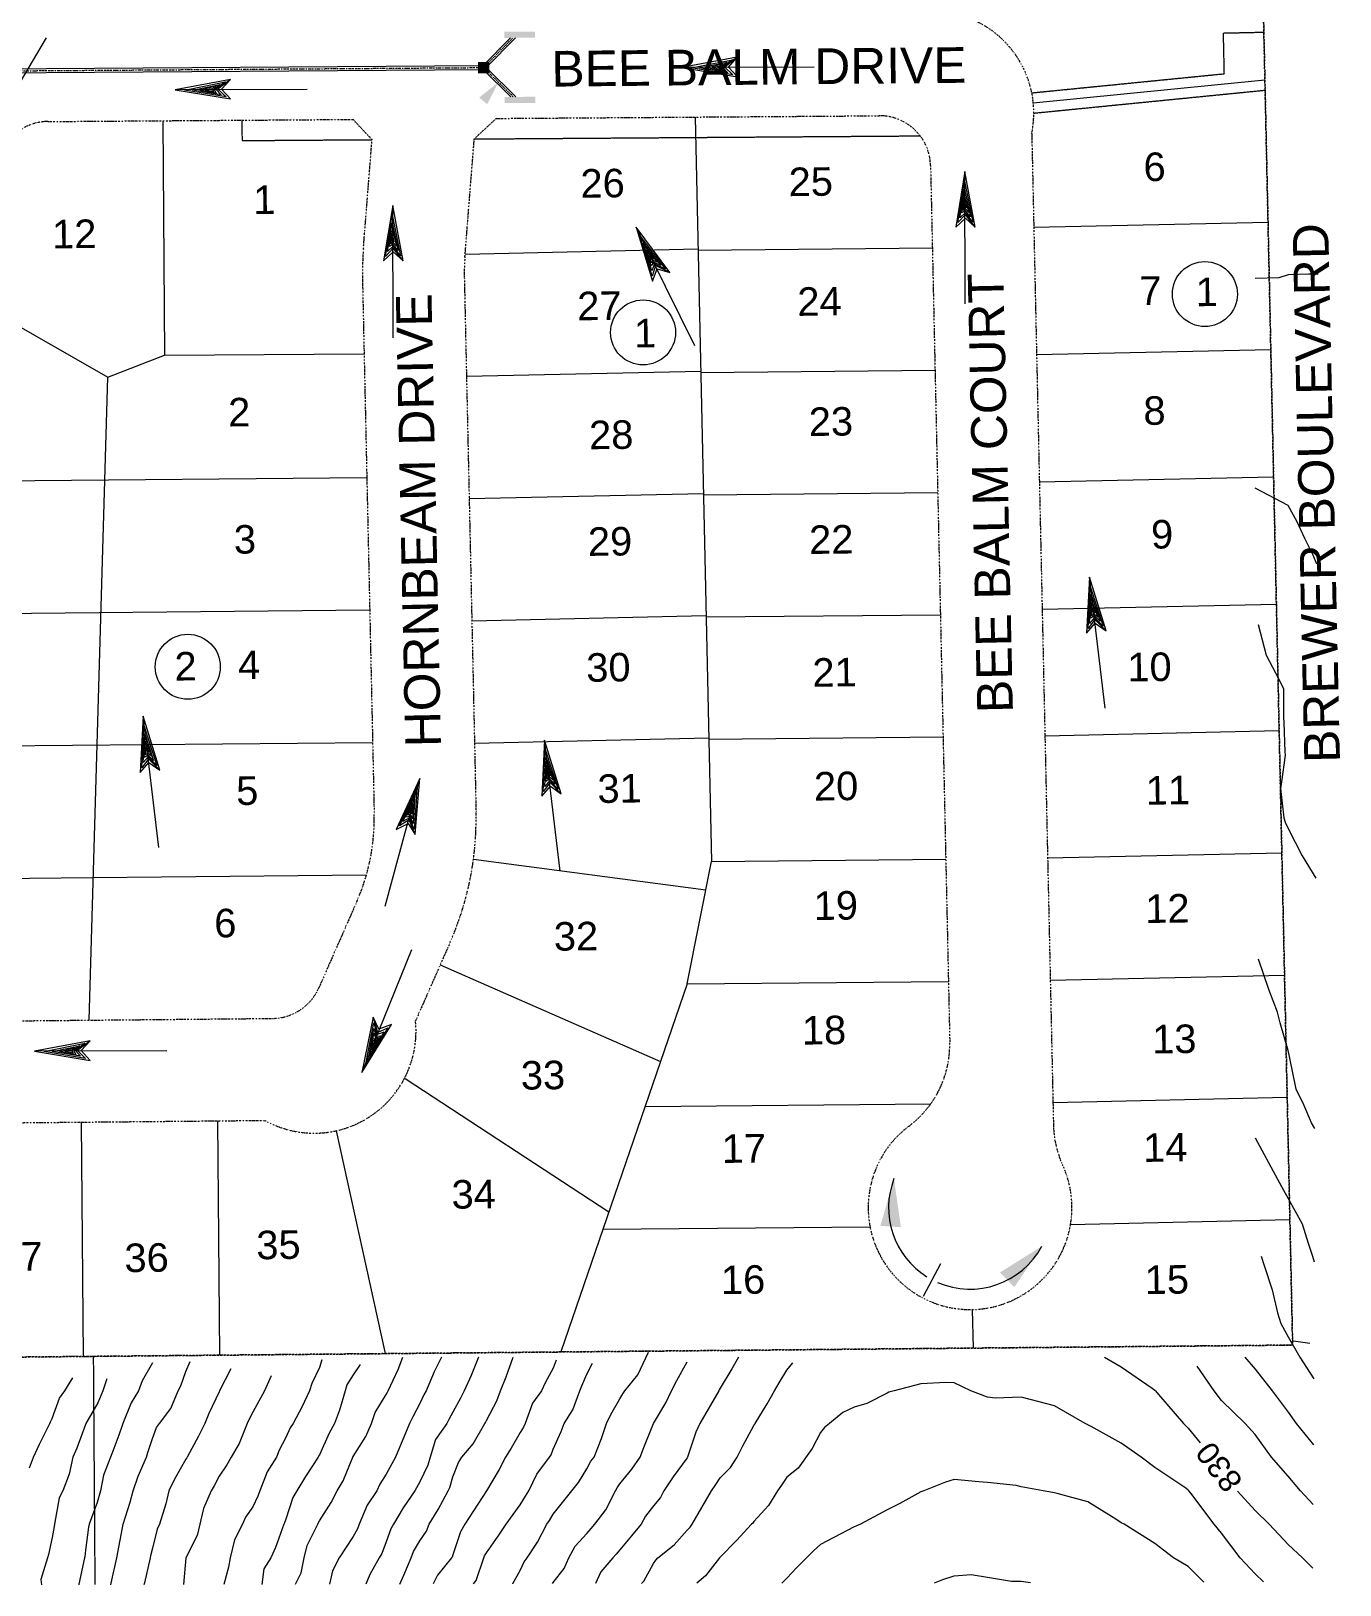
# Model space of a CAD drawing. Extents: x 2300382 to 2302077, y 6907618 to 6908927.
# Drawn here: x 2301434 to 2302077, y 6907634 to 6908396 of the extents above; entities that cross this region are included whole.
import ezdxf
from ezdxf.enums import TextEntityAlignment as Align

# ---------------------------------------------------------------- set-up
doc = ezdxf.new("R2010")
doc.units = 0
doc.header["$MEASUREMENT"] = 0
for name, pattern in [('DASHDOT', [1, 0.5, -0.25, 0, -0.25]), ('DIVIDE', [1.25, 0.5, -0.25, 0, -0.25, 0, -0.25]), ('HIDDEN', [0.375, 0.25, -0.125])]:
    doc.linetypes.add(name, pattern=pattern)
for name, color, linetype, lineweight in [('10', 7, 'Continuous', 0), ('4', 7, 'Continuous', 0), ('LAYO-13', 7, 'Continuous', 0), ('LAYO-31', 7, 'Continuous', 0), ('LAYO-32', 7, 'Continuous', 0), ('LAYO-33', 7, 'Continuous', 0), ('LAYO-34', 7, 'Continuous', 0), ('LAYO-37', 7, 'Continuous', 0), ('LAYO-51', 7, 'Continuous', 0), ('LIDAR2DSHD-5', 7, 'Continuous', 0), ('LIDAR2DSHD-6', 7, 'Continuous', 0), ('LIDAR2DSHD-7', 7, 'Continuous', 0), ('STRM-11', 7, 'Continuous', 0), ('STRM-33', 7, 'Continuous', 0), ('STRM-43', 7, 'Continuous', 0)]:
    doc.layers.add(name, color=color, linetype=linetype, lineweight=lineweight)
doc.styles.get("Standard").update_dxf_attribs({"font": 'ARIAL.TTF'})

# ---------------------------------------------------------------- blocks, each defined once
blk = doc.blocks.new('MHSD')
at = {"layer": 'STRM-43', "color": 1, "linetype": 'Continuous', "lineweight": 0}
blk.add_point((0, 0), dxfattribs=at)
at = {"layer": 'STRM-43', "color": 7, "linetype": 'Continuous', "lineweight": 0}
blk.add_solid([(-0.07, -0.07), (0.07, -0.07), (-0.07, 0.07), (0.07, 0.07)], dxfattribs=at)

msp = doc.modelspace()

# ---------------------------------------------------------------- linework, layer by layer
at = {"layer": '4', "color": 7, "linetype": 'Continuous', "lineweight": 0}
for p, q in [((2301441.86, 6908392.96), (2301408.76, 6908337.14)), ((2301781.13, 6908383.41), (2301753.94, 6908378.35)), ((2301818.84, 6908378.5), (2301753.94, 6908378.35)), ((2301753.94, 6908378.35), (2301781.15, 6908373.81)), ((2301758.54, 6908378.16), (2301778.73, 6908382.21)), ((2301778.95, 6908374.81), (2301758.54, 6908378.16)), ((2301762.54, 6908378.17), (2301776.14, 6908381)), ((2301776.55, 6908375.8), (2301762.54, 6908378.17)), ((2301766.14, 6908378.18), (2301773.94, 6908380.19)), ((2301774.15, 6908376.59), (2301766.14, 6908378.18)), ((2301768.94, 6908378.18), (2301771.74, 6908378.99)), ((2301772.94, 6908377.39), (2301768.94, 6908378.18)), ((2301771.74, 6908378.99), (2301771.74, 6908378.19)), ((2301773.94, 6908380.19), (2301772.14, 6908378.59)), ((2301772.14, 6908378.59), (2301772.94, 6908377.39)), ((2301776.14, 6908381), (2301773.14, 6908378.59)), ((2301773.14, 6908378.59), (2301774.15, 6908376.59)), ((2301778.73, 6908382.21), (2301773.94, 6908378.59)), ((2301773.94, 6908378.59), (2301776.55, 6908375.8)), ((2301781.13, 6908383.41), (2301774.94, 6908378.6)), ((2301774.94, 6908378.6), (2301778.95, 6908374.81)), ((2301776.74, 6908378.6), (2301781.13, 6908383.41)), ((2301781.15, 6908373.81), (2301776.74, 6908378.6)), ((2301532.35, 6908372.53), (2301505.16, 6908367.46)), ((2301509.76, 6908367.27), (2301529.95, 6908371.32)), ((2301513.76, 6908367.28), (2301527.36, 6908370.11)), ((2301517.36, 6908367.29), (2301525.16, 6908369.31)), ((2301525.16, 6908369.31), (2301523.36, 6908367.71)), ((2301527.36, 6908370.11), (2301524.36, 6908367.71)), ((2301529.95, 6908371.32), (2301525.16, 6908367.71)), ((2301532.35, 6908372.53), (2301526.16, 6908367.71)), ((2301527.96, 6908367.72), (2301532.35, 6908372.53)), ((2301570.06, 6908367.62), (2301505.16, 6908367.46)), ((2301505.16, 6908367.46), (2301532.37, 6908362.93)), ((2301530.17, 6908363.92), (2301509.76, 6908367.27)), ((2301527.77, 6908364.92), (2301513.76, 6908367.28)), ((2301525.37, 6908365.71), (2301517.36, 6908367.29)), ((2301520.16, 6908367.3), (2301522.96, 6908368.1)), ((2301524.16, 6908366.51), (2301520.16, 6908367.3)), ((2301522.96, 6908368.1), (2301522.96, 6908367.3)), ((2301523.36, 6908367.71), (2301524.16, 6908366.51)), ((2301524.36, 6908367.71), (2301525.37, 6908365.71)), ((2301525.16, 6908367.71), (2301527.77, 6908364.92)), ((2301526.16, 6908367.71), (2301530.17, 6908363.92)), ((2301532.37, 6908362.93), (2301527.96, 6908367.72)), ((2301892.88, 6908327.27), (2301888.35, 6908300.06)), ((2301893.04, 6908262.38), (2301892.88, 6908327.27)), ((2301897.95, 6908300.08), (2301892.88, 6908327.27)), ((2301889.34, 6908302.26), (2301892.69, 6908322.67)), ((2301890.34, 6908304.67), (2301892.7, 6908318.67)), ((2301892.69, 6908322.67), (2301896.74, 6908302.48)), ((2301892.7, 6908318.67), (2301895.54, 6908305.08)), ((2301611.97, 6908310.69), (2301607.44, 6908283.48)), ((2301612.13, 6908245.79), (2301611.97, 6908310.69)), ((2301617.04, 6908283.5), (2301611.97, 6908310.69)), ((2301891.13, 6908307.07), (2301892.71, 6908315.07)), ((2301893.13, 6908308.07), (2301891.13, 6908307.07)), ((2301891.93, 6908308.27), (2301892.72, 6908312.27)), ((2301893.13, 6908309.07), (2301891.93, 6908308.27)), ((2301892.71, 6908315.07), (2301894.73, 6908307.28)), ((2301892.72, 6908312.27), (2301893.53, 6908309.47)), ((2301893.53, 6908309.47), (2301892.73, 6908309.47)), ((2301894.73, 6908307.28), (2301893.13, 6908309.07)), ((2301895.54, 6908305.08), (2301893.13, 6908308.07)), ((2301608.43, 6908285.68), (2301611.78, 6908306.09)), ((2301609.42, 6908288.08), (2301611.79, 6908302.09)), ((2301611.78, 6908306.09), (2301615.83, 6908285.9)), ((2301611.79, 6908302.09), (2301614.62, 6908288.49)), ((2301888.35, 6908300.06), (2301893.14, 6908304.47)), ((2301893.13, 6908306.27), (2301889.34, 6908302.26)), ((2301893.13, 6908307.27), (2301890.34, 6908304.67)), ((2301896.74, 6908302.48), (2301893.13, 6908307.27)), ((2301897.95, 6908300.08), (2301893.13, 6908306.27)), ((2301893.14, 6908304.47), (2301897.95, 6908300.08)), ((2301610.22, 6908290.48), (2301611.8, 6908298.49)), ((2301611.02, 6908291.68), (2301611.81, 6908295.69)), ((2301611.8, 6908298.49), (2301613.82, 6908290.69)), ((2301611.81, 6908295.69), (2301612.61, 6908292.89)), ((2301612.61, 6908292.89), (2301611.81, 6908292.89)), ((2301760.27, 6908241.77), (2301731.5, 6908299.94)), ((2301748.04, 6908277.78), (2301731.5, 6908299.94)), ((2301731.5, 6908299.94), (2301739.43, 6908273.52)), ((2301739.36, 6908275.94), (2301733.36, 6908295.73)), ((2301733.36, 6908295.73), (2301745.9, 6908279.4)), ((2301607.44, 6908283.48), (2301612.23, 6908287.89)), ((2301612.22, 6908289.69), (2301608.43, 6908285.68)), ((2301612.22, 6908290.69), (2301609.42, 6908288.08)), ((2301612.22, 6908291.49), (2301610.22, 6908290.48)), ((2301612.21, 6908292.49), (2301611.02, 6908291.68)), ((2301613.82, 6908290.69), (2301612.21, 6908292.49)), ((2301614.62, 6908288.49), (2301612.22, 6908291.49)), ((2301615.83, 6908285.9), (2301612.22, 6908290.69)), ((2301617.04, 6908283.5), (2301612.22, 6908289.69)), ((2301612.23, 6908287.89), (2301617.04, 6908283.5)), ((2301739.19, 6908278.53), (2301735.13, 6908292.15)), ((2301735.13, 6908292.15), (2301743.67, 6908281.2)), ((2301738.84, 6908281.04), (2301736.73, 6908288.92)), ((2301736.73, 6908288.92), (2301741.98, 6908282.81)), ((2301739.03, 6908282.47), (2301737.97, 6908286.41)), ((2301737.97, 6908286.41), (2301739.93, 6908284.25)), ((2301740.19, 6908282.82), (2301738.84, 6908281.04)), ((2301739.75, 6908283.72), (2301739.03, 6908282.47)), ((2301740.55, 6908282.1), (2301739.19, 6908278.53)), ((2301739.93, 6908284.25), (2301739.21, 6908283.9)), ((2301740.99, 6908281.21), (2301739.36, 6908275.94)), ((2301739.43, 6908273.52), (2301741.79, 6908279.59)), ((2301741.98, 6908282.81), (2301739.75, 6908283.72)), ((2301743.67, 6908281.2), (2301740.19, 6908282.82)), ((2301745.9, 6908279.4), (2301740.55, 6908282.1)), ((2301748.04, 6908277.78), (2301740.99, 6908281.21)), ((2301741.79, 6908279.59), (2301748.04, 6908277.78)), ((2301953.93, 6908128.34), (2301952.61, 6908100.78)), ((2301961.68, 6908063.91), (2301953.93, 6908128.34)), ((2301962.14, 6908101.93), (2301953.93, 6908128.34)), ((2301953.34, 6908103.09), (2301954.28, 6908123.75)), ((2301954.05, 6908105.59), (2301954.76, 6908119.77)), ((2301954.28, 6908123.75), (2301960.66, 6908104.17)), ((2301954.76, 6908119.77), (2301959.16, 6908106.61)), ((2301954.55, 6908108.07), (2301955.19, 6908116.2)), ((2301955.19, 6908116.2), (2301958.1, 6908108.7)), ((2301955.21, 6908109.35), (2301955.52, 6908113.42)), ((2301956.3, 6908110.29), (2301955.21, 6908109.35)), ((2301955.52, 6908113.42), (2301956.65, 6908110.74)), ((2301956.65, 6908110.74), (2301955.86, 6908110.64)), ((2301958.1, 6908108.7), (2301956.3, 6908110.29)), ((2301952.61, 6908100.78), (2301956.85, 6908105.72)), ((2301956.64, 6908107.51), (2301953.34, 6908103.09)), ((2301956.52, 6908108.5), (2301954.05, 6908105.59)), ((2301956.42, 6908109.3), (2301954.55, 6908108.07)), ((2301959.16, 6908106.61), (2301956.42, 6908109.3)), ((2301960.66, 6908104.17), (2301956.52, 6908108.5)), ((2301962.14, 6908101.93), (2301956.64, 6908107.51)), ((2301956.85, 6908105.72), (2301962.14, 6908101.93)), ((2301489.41, 6908060.01), (2301488.09, 6908032.46)), ((2301497.16, 6907995.58), (2301489.41, 6908060.01)), ((2301497.62, 6908033.6), (2301489.41, 6908060.01)), ((2301488.82, 6908034.76), (2301489.76, 6908055.42)), ((2301489.53, 6908037.26), (2301490.24, 6908051.45)), ((2301489.76, 6908055.42), (2301496.14, 6908035.84)), ((2301490.24, 6908051.45), (2301494.64, 6908038.28)), ((2301490.03, 6908039.74), (2301490.67, 6908047.87)), ((2301491.9, 6908040.97), (2301490.03, 6908039.74)), ((2301490.67, 6908047.87), (2301493.58, 6908040.37)), ((2301490.68, 6908041.03), (2301491, 6908045.09)), ((2301491.78, 6908041.96), (2301490.68, 6908041.03)), ((2301491, 6908045.09), (2301492.13, 6908042.41)), ((2301492.13, 6908042.41), (2301491.33, 6908042.31)), ((2301493.58, 6908040.37), (2301491.78, 6908041.96)), ((2301494.64, 6908038.28), (2301491.9, 6908040.97)), ((2301686.49, 6908048.35), (2301685.17, 6908020.79)), ((2301685.9, 6908023.1), (2301686.84, 6908043.76)), ((2301694.24, 6907983.92), (2301686.49, 6908048.35)), ((2301694.7, 6908021.94), (2301686.49, 6908048.35)), ((2301686.84, 6908043.76), (2301693.22, 6908024.18)), ((2301488.09, 6908032.46), (2301492.33, 6908037.4)), ((2301492.11, 6908039.18), (2301488.82, 6908034.76)), ((2301491.99, 6908040.18), (2301489.53, 6908037.26)), ((2301496.14, 6908035.84), (2301491.99, 6908040.18)), ((2301497.62, 6908033.6), (2301492.11, 6908039.18)), ((2301492.33, 6908037.4), (2301497.62, 6908033.6)), ((2301686.61, 6908025.6), (2301687.32, 6908039.79)), ((2301687.11, 6908028.08), (2301687.75, 6908036.21)), ((2301687.32, 6908039.79), (2301691.72, 6908026.62)), ((2301687.75, 6908036.21), (2301690.66, 6908028.71)), ((2301687.76, 6908029.37), (2301688.08, 6908033.43)), ((2301688.08, 6908033.43), (2301689.21, 6908030.75)), ((2301608.33, 6907966.85), (2301625.3, 6908029.49)), ((2301625.3, 6908029.49), (2301613.75, 6908004.44)), ((2301623.01, 6908001.93), (2301625.3, 6908029.49)), ((2301685.17, 6908020.79), (2301689.41, 6908025.74)), ((2301689.19, 6908027.52), (2301685.9, 6908023.1)), ((2301689.07, 6908028.52), (2301686.61, 6908025.6)), ((2301688.98, 6908029.31), (2301687.11, 6908028.08)), ((2301688.86, 6908030.3), (2301687.76, 6908029.37)), ((2301689.21, 6908030.75), (2301688.41, 6908030.65)), ((2301690.66, 6908028.71), (2301688.86, 6908030.3)), ((2301691.72, 6908026.62), (2301688.98, 6908029.31)), ((2301693.22, 6908024.18), (2301689.07, 6908028.52)), ((2301694.7, 6908021.94), (2301689.19, 6908027.52)), ((2301689.41, 6908025.74), (2301694.7, 6908021.94)), ((2301615.29, 6908006.3), (2301623.91, 6908025.1)), ((2301616.88, 6908008.36), (2301622.86, 6908021.24)), ((2301622.86, 6908021.24), (2301622.01, 6908007.38)), ((2301623.91, 6908025.1), (2301622.48, 6908004.56)), ((2301618.28, 6908010.46), (2301621.92, 6908017.77)), ((2301620.47, 6908010.9), (2301618.28, 6908010.46)), ((2301619.37, 6908011.41), (2301621.19, 6908015.06)), ((2301620.74, 6908011.87), (2301619.37, 6908011.41)), ((2301621.23, 6908012.15), (2301620.45, 6908012.36)), ((2301622.01, 6908007.38), (2301620.47, 6908010.9)), ((2301621.81, 6908009.71), (2301620.74, 6908011.87)), ((2301621.19, 6908015.06), (2301621.23, 6908012.15)), ((2301621.92, 6908017.77), (2301621.81, 6908009.71)), ((2301613.75, 6908004.44), (2301619.53, 6908007.43)), ((2301620, 6908009.17), (2301615.29, 6908006.3)), ((2301620.26, 6908010.13), (2301616.88, 6908008.36)), ((2301619.53, 6908007.43), (2301623.01, 6908001.93)), ((2301623.01, 6908001.93), (2301620, 6908009.17)), ((2301622.48, 6908004.56), (2301620.26, 6908010.13)), ((2301621.22, 6907945.37), (2301596.84, 6907885.23)), ((2301602.43, 6907912.31), (2301596.84, 6907885.23)), ((2301605.22, 6907906.43), (2301602.43, 6907912.31)), ((2301602.43, 6907912.31), (2301604.54, 6907904.76)), ((2301596.84, 6907885.23), (2301611.32, 6907908.71)), ((2301598.75, 6907889.41), (2301602.64, 6907909.64)), ((2301609.57, 6907907.04), (2301598.75, 6907889.41)), ((2301600.26, 6907893.12), (2301602.77, 6907906.78)), ((2301607.74, 6907905.19), (2301600.26, 6907893.12)), ((2301601.61, 6907896.46), (2301602.69, 6907904.44)), ((2301602.64, 6907909.64), (2301604.17, 6907903.84)), ((2301602.69, 6907904.44), (2301603.49, 6907902.17)), ((2301602.77, 6907906.78), (2301603.87, 6907903.1)), ((2301604.17, 6907903.84), (2301607.74, 6907905.19)), ((2301604.54, 6907904.76), (2301609.57, 6907907.04)), ((2301611.32, 6907908.71), (2301605.22, 6907906.43)), ((2301463.4, 6907900.75), (2301436.2, 6907895.73)), ((2301440.8, 6907895.54), (2301461, 6907899.55)), ((2301444.8, 6907895.54), (2301458.4, 6907898.35)), ((2301448.4, 6907895.54), (2301456.2, 6907897.55)), ((2301451.2, 6907895.54), (2301454, 6907896.35)), ((2301454, 6907896.35), (2301454, 6907895.55)), ((2301456.2, 6907897.55), (2301454.4, 6907895.95)), ((2301458.4, 6907898.35), (2301455.4, 6907895.95)), ((2301461, 6907899.55), (2301456.2, 6907895.95)), ((2301463.4, 6907900.75), (2301457.2, 6907895.95)), ((2301459, 6907895.95), (2301463.4, 6907900.75)), ((2301606.1, 6907903.27), (2301601.61, 6907896.46)), ((2301604.91, 6907902.46), (2301602.66, 6907899.05)), ((2301602.66, 6907899.05), (2301602.97, 6907901.95)), ((2301602.97, 6907901.95), (2301603.71, 6907901.65)), ((2301603.49, 6907902.17), (2301604.91, 6907902.46)), ((2301603.87, 6907903.1), (2301606.1, 6907903.27)), ((2301501.1, 6907895.78), (2301436.2, 6907895.73)), ((2301436.2, 6907895.73), (2301463.4, 6907891.15)), ((2301461.2, 6907892.15), (2301440.8, 6907895.54)), ((2301458.8, 6907893.15), (2301444.8, 6907895.54)), ((2301456.4, 6907893.95), (2301448.4, 6907895.54)), ((2301455.2, 6907894.75), (2301451.2, 6907895.54)), ((2301454.4, 6907895.95), (2301455.2, 6907894.75)), ((2301455.4, 6907895.95), (2301456.4, 6907893.95)), ((2301456.2, 6907895.95), (2301458.8, 6907893.15)), ((2301457.2, 6907895.95), (2301461.2, 6907892.15)), ((2301463.4, 6907891.15), (2301459, 6907895.95)), ((2301872.58, 6907775.51), (2301880.95, 6907791.44))]:
    msp.add_line(p, q, dxfattribs=at)
for start, end in [(159.02917, 237.9727), (246.56908, 331.69184)]:
    msp.add_arc((2301895.38, 6907818.88), 40, start, end, dxfattribs=at)
for points in [[(2301658.35, 6908360.4), (2301663.9, 6908371.14), (2301654.45, 6908363.6)], [(2301861.43, 6907809.27), (2301858.03, 6907833.2), (2301851.37, 6907809.96)], [(2301917.09, 6907779.87), (2301930.59, 6907799.91), (2301910.09, 6907787.12)]]:
    msp.add_solid(points, dxfattribs=at)
at = {"layer": 'LAYO-13', "color": 217, "linetype": 'Continuous', "lineweight": 0}
for centre in [(2302010.64, 6908267.21), (2301734.86, 6908248.38), (2301511.4, 6908084.28)]:
    msp.add_circle(centre, 15.94, dxfattribs=at)
at = {"layer": 'LAYO-31', "color": 7, "linetype": 'DIVIDE', "lineweight": 0}
msp.add_lwpolyline([(2300678.18, 6908874.6), (2300672.44, 6908863.49), (2300676.2, 6908849.85), (2300594.69, 6908706.39), (2300646.86, 6908676.75), (2300660.5, 6908680.51), (2300751.79, 6908628.64), (2300630.77, 6908415.62), (2300621.3, 6908367.99), (2300627.22, 6907738.02), (2302053.71, 6907751.44), (2302037.06, 6908510.98), (2302026.84, 6908520.91), (2301666.66, 6908518.41), (2301666.33, 6908530.91), (2301597.33, 6908530.43), (2301596.8, 6908517.93), (2301509.57, 6908517.32, -0.131647), (2301088.82, 6908626.94), (2300742, 6908823.97), (2300748.61, 6908834.59), (2300678.18, 6908874.6)], format="xyb", dxfattribs=at)
at = {"layer": 'LAYO-32', "color": 7, "linetype": 'DIVIDE', "lineweight": 0}
for p, q in [((2301662.85, 6908353.38), (2301850.81, 6908354.69)), ((2301442.76, 6908351.86), (2301592.59, 6908352.9)), ((2301601.83, 6908342.96), (2301592.59, 6908352.9)), ((2301662.85, 6908353.38), (2301652.49, 6908343.75)), ((2301925.65, 6908346.05), (2301936.31, 6907859.41)), ((2301597.58, 6908289.38), (2301601.83, 6908342.96)), ((2301647.42, 6908285.43), (2301652.01, 6908343.31)), ((2301875.98, 6908330.24), (2301885.41, 6907900.01)), ((2301597.14, 6908274.23), (2301602.89, 6908011.81)), ((2301647.13, 6908275.32), (2301652.88, 6908012.91)), ((2301594.45, 6907969.36), (2301575.68, 6907926.67)), ((2301640.22, 6907949.22), (2301623.18, 6907910.48)), ((2301360.64, 6907909.93), (2301553.03, 6907911.74)), ((2300801.84, 6907854.67), (2301549.19, 6907861.7))]:
    msp.add_line(p, q, dxfattribs=at)
msp.add_lwpolyline([(2301666.66, 6908518.41), (2302026.84, 6908520.91), (2302037.06, 6908510.98), (2302053.71, 6907751.44)], dxfattribs=at)
for centre, radius, start, end in [((2301876.66, 6908356.05), 50, 348.46855, 102.88983), ((2301850.99, 6908329.69), 25, 1.25561, 90.39737), ((2301442.93, 6908326.86), 25, 90.39737, 150.3984), ((2301747.11, 6908277.51), 150, 175.4609, 181.25561), ((2301747.11, 6908277.51), 100, 175.4609, 181.25561), ((2301502.92, 6908009.62), 100, 336.25561, 1.25561), ((2301502.92, 6908009.62), 150, 336.25561, 1.25561), ((2301552.79, 6907936.74), 25, 270.53899, 336.25561), ((2301552.79, 6907936.74), 25, 270.53899, 336.25561), ((2301573.43, 6907905.43), 50, 240.99633, 5.79827), ((2301835.42, 6907898.92), 50, 306.83673, 1.25561), ((2301895.38, 6907818.88), 50, 126.83673, 24.59924), ((2301986.3, 6907860.51), 50, 181.25561, 204.59924)]:
    msp.add_arc(centre, radius, start, end, dxfattribs=at)
at = {"layer": 'LAYO-33', "color": 7, "linetype": 'Continuous', "lineweight": 0}
for p, q in [((2301926.41, 6908360.99), (2302040.1, 6908372.26)), ((2301760.43, 6908354.06), (2301768.44, 6907988.77)), ((2301499.2, 6908352.25), (2301499.99, 6908237.25)), ((2301926.66, 6908300), (2302041.63, 6908302.52)), ((2301647.53, 6908286.85), (2301761.85, 6908289.35)), ((2301761.86, 6908288.72), (2301876.87, 6908289.8)), ((2301385.2, 6908275.85), (2301472.14, 6908226.46)), ((2301928.03, 6908237.52), (2302043, 6908240.04)), ((2301472.14, 6908226.46), (2301499.99, 6908237.25)), ((2301499.99, 6908237.25), (2301597.94, 6908237.93)), ((2301462.93, 6907910.89), (2301472.14, 6908226.46)), ((2301648.19, 6908226.85), (2301763.17, 6908229.37)), ((2301763.18, 6908228.73), (2301878.18, 6908229.81)), ((2301348.15, 6908174.82), (2301599.27, 6908177.18)), ((2301929.4, 6908175.03), (2302044.37, 6908177.55)), ((2301649.51, 6908166.86), (2301764.48, 6908169.38)), ((2301764.49, 6908168.74), (2301879.5, 6908169.82)), ((2301348.76, 6908109.82), (2301600.69, 6908112.19)), ((2301765.81, 6908108.75), (2301880.81, 6908109.83)), ((2301930.77, 6908112.55), (2302045.74, 6908115.07)), ((2301650.82, 6908106.88), (2301765.79, 6908109.4)), ((2301652.14, 6908046.89), (2301767.11, 6908049.41)), ((2301767.12, 6908048.76), (2301882.13, 6908049.84)), ((2301932.13, 6908050.46), (2302047.1, 6908052.98)), ((2301349.37, 6908044.83), (2301602.12, 6908047.2)), ((2301651.62, 6907989.93), (2301765.67, 6907974.82)), ((2301756.52, 6907928.65), (2301768.44, 6907988.77)), ((2301768.44, 6907988.77), (2301883.44, 6907989.85)), ((2301933.44, 6907990.48), (2302048.41, 6907993)), ((2301349.98, 6907979.83), (2301464.98, 6907980.91)), ((2301464.98, 6907980.91), (2301599.08, 6907982.17)), ((2301635.33, 6907938.11), (2301743.43, 6907890.56)), ((2301756.52, 6907928.65), (2301694.48, 6907748.06)), ((2301756.52, 6907928.65), (2301884.76, 6907929.86)), ((2301934.76, 6907930.49), (2302049.73, 6907933.01)), ((2301618.03, 6907882.27), (2301718.12, 6907816.87)), ((2301735.84, 6907868.45), (2301876.05, 6907869.77)), ((2301936.07, 6907870.51), (2302051.04, 6907873.03)), ((2301460.27, 6907745.86), (2301459.19, 6907860.85)), ((2301527.18, 6907746.49), (2301526.1, 6907861.48)), ((2301584.18, 6907856.6), (2301608.24, 6907747.25)), ((2301944.7, 6907810.68), (2302052.36, 6907813.04)), ((2301715.16, 6907808.26), (2301846.27, 6907809.49)), ((2301896.47, 6907768.9), (2301896.89, 6907749.96))]:
    msp.add_line(p, q, dxfattribs=at)
at = {"layer": 'LAYO-34', "color": 5, "linetype": 'HIDDEN', "lineweight": 0}
for p, q in [((2302019.59, 6908395.29), (2302039.59, 6908395.73)), ((2302019.59, 6908395.29), (2302020.03, 6908375.3)), ((2301925.92, 6908365.96), (2302020.03, 6908375.3)), ((2301926.91, 6908356.01), (2302040.59, 6908367.29)), ((2301537.95, 6908352.52), (2301538.02, 6908342.52)), ((2301538.02, 6908342.52), (2301601.83, 6908342.96)), ((2301652.01, 6908343.31), (2301870.88, 6908344.83))]:
    msp.add_line(p, q, dxfattribs=at)
at = {"layer": 'LAYO-37', "color": 7, "linetype": 'DIVIDE', "lineweight": 0}
msp.add_line((2302053.71, 6907751.44), (2300396.6, 6907735.85), dxfattribs=at)
at = {"layer": 'LAYO-51', "color": 7, "linetype": 'HIDDEN', "lineweight": 0}
msp.add_line((2301465, 6907745.9), (2301465.78, 6907633.81), dxfattribs=at)
at = {"layer": 'LIDAR2DSHD-5', "color": 35, "linetype": 'Continuous', "lineweight": 0}
for p, q in [((2302042.11, 6907926), (2302036.93, 6907940.79)), ((2302046.28, 6907914.8), (2302042.11, 6907926)), ((2302047.55, 6907909.5), (2302046.28, 6907914.8)), ((2302051.5, 6907896), (2302047.55, 6907909.5)), ((2302052.17, 6907893), (2302051.5, 6907896)), ((2302052.27, 6907892.26), (2302052.17, 6907893)), ((2302055.47, 6907877), (2302052.27, 6907892.26)), ((2302059.16, 6907869.34), (2302055.47, 6907877)), ((2302062.95, 6907860.5), (2302059.16, 6907869.34)), ((2302064.54, 6907857.71), (2302062.95, 6907860.5)), ((2302062.21, 6907752.21), (2302054.19, 6907753.38)), ((2301692.26, 6907743.99), (2301690.75, 6907740.15)), ((2301961.38, 6907745.5), (2301969.5, 6907740.79)), ((2301494, 6907742.81), (2301489.05, 6907733.95)), ((2301592.5, 6907736.92), (2301589.54, 6907731.96)), ((2301595.99, 6907741.95), (2301592.5, 6907736.92)), ((2301690.75, 6907740.15), (2301686.88, 6907732.93)), ((2301801.66, 6907732.9), (2301805.5, 6907739.08)), ((2301805.5, 6907739.08), (2301808.35, 6907742.65)), ((2301969.5, 6907740.79), (2301984.73, 6907730.27)), ((2301487.17, 6907729), (2301483.64, 6907723.04)), ((2301489.05, 6907733.95), (2301487.17, 6907729)), ((2301588.58, 6907729), (2301585.85, 6907719.45)), ((2301589.54, 6907731.96), (2301588.58, 6907729)), ((2301684.95, 6907729), (2301680.65, 6907722.95)), ((2301686.88, 6907732.93), (2301684.95, 6907729)), ((2301795.82, 6907722.53), (2301799.34, 6907729)), ((2301799.34, 6907729), (2301801.66, 6907732.9)), ((2301984.73, 6907730.27), (2301986, 6907729.33)), ((2301986, 6907729.33), (2301986.32, 6907729)), ((2301986.32, 6907729), (2301987.83, 6907727.22)), ((2301483.64, 6907723.04), (2301479.52, 6907713)), ((2301680.65, 6907722.95), (2301676.93, 6907713)), ((2301789.84, 6907713), (2301795.82, 6907722.53)), ((2301987.83, 6907727.22), (2302000.1, 6907713)), ((2301585.85, 6907719.45), (2301583.37, 6907713)), ((2301477.5, 6907707.18), (2301474.59, 6907699.45)), ((2301479.03, 6907711.47), (2301477.5, 6907707.18)), ((2301479.52, 6907713), (2301479.03, 6907711.47)), ((2301580.85, 6907708.15), (2301576, 6907697.6)), ((2301583.37, 6907713), (2301580.85, 6907708.15)), ((2301674.5, 6907708.53), (2301670.09, 6907700.91)), ((2301676.25, 6907711.23), (2301674.5, 6907708.53)), ((2301676.93, 6907713), (2301676.25, 6907711.23)), ((2301783.81, 6907701.94), (2301789.25, 6907711.94)), ((2301789.25, 6907711.94), (2301789.65, 6907712.59)), ((2301789.65, 6907712.59), (2301789.84, 6907713)), ((2302000.1, 6907713), (2302002.5, 6907710.64)), ((2302002.5, 6907710.64), (2302008.35, 6907703.42)), ((2301474.59, 6907699.45), (2301469.97, 6907687.65)), ((2301670.09, 6907700.91), (2301667.37, 6907696.5)), ((2301781, 6907696.5), (2301783.81, 6907701.94)), ((2301575.39, 6907696.5), (2301569.1, 6907686.9)), ((2301575.58, 6907696.92), (2301575.39, 6907696.5)), ((2301576, 6907697.6), (2301575.58, 6907696.92)), ((2301664.17, 6907690.33), (2301658, 6907680)), ((2301667.37, 6907696.5), (2301664.17, 6907690.33)), ((2301772.75, 6907686.32), (2301777.84, 6907691.41)), ((2301777.84, 6907691.41), (2301781, 6907696.5)), ((2301469.97, 6907687.65), (2301468.59, 6907680)), ((2301569.1, 6907686.9), (2301564.87, 6907680)), ((2301770.29, 6907682.5), (2301772.75, 6907686.32)), ((2301468.59, 6907680), (2301466.95, 6907674.21)), ((2301562.88, 6907676.63), (2301559.5, 6907666.08)), ((2301564.87, 6907680), (2301562.88, 6907676.63)), ((2301658, 6907680), (2301647.45, 6907663.5)), ((2301758.93, 6907663.5), (2301768.38, 6907680)), ((2301768.38, 6907680), (2301770.29, 6907682.5)), ((2302026.68, 6907679.68), (2302035.25, 6907670.23)), ((2301466.95, 6907674.21), (2301462.93, 6907663.5)), ((2302035.25, 6907670.23), (2302042.16, 6907663.5)), ((2301462.65, 6907662.08), (2301461.25, 6907650.81)), ((2301462.93, 6907663.5), (2301462.65, 6907662.08)), ((2301558.52, 6907663.5), (2301554.47, 6907652.11)), ((2301558.85, 6907664.16), (2301558.52, 6907663.5)), ((2301559.5, 6907666.08), (2301558.85, 6907664.16)), ((2301645.18, 6907659.82), (2301641.5, 6907648.46)), ((2301647.45, 6907663.5), (2301645.18, 6907659.82)), ((2301750.07, 6907653.43), (2301756.5, 6907660.55)), ((2301756.5, 6907660.55), (2301757.96, 6907662.01)), ((2301757.96, 6907662.01), (2301758.93, 6907663.5)), ((2302042.16, 6907663.5), (2302051.5, 6907653.6)), ((2301554.47, 6907652.11), (2301552.11, 6907647)), ((2301742.18, 6907647), (2301750.07, 6907653.43)), ((2302051.5, 6907653.6), (2302058.57, 6907647)), ((2301460.71, 6907647), (2301457.98, 6907634.17)), ((2301460.8, 6907647.45), (2301460.71, 6907647)), ((2301461.25, 6907650.81), (2301460.8, 6907647.45)), ((2301552.11, 6907647), (2301548.75, 6907641.58)), ((2301640.85, 6907647), (2301633.92, 6907638.47)), ((2301641.12, 6907647.38), (2301640.85, 6907647)), ((2301641.5, 6907648.46), (2301641.12, 6907647.38)), ((2301740, 6907644.27), (2301741.1, 6907645.93)), ((2301741.1, 6907645.93), (2301742.18, 6907647)), ((2302058.57, 6907647), (2302063.7, 6907642.03)), ((2301548.75, 6907641.58), (2301547.7, 6907634.01)), ((2301633.92, 6907638.47), (2301631.76, 6907634.22)), ((2301735.29, 6907635.57), (2301740, 6907644.27)), ((2301457.98, 6907634.17), (2301457.87, 6907633.79)), ((2301734.13, 6907634.47), (2301735.29, 6907635.57))]:
    msp.add_line(p, q, dxfattribs=at)
at = {"layer": 'LIDAR2DSHD-6', "color": 35, "linetype": 'Continuous', "lineweight": 0}
for p, q in [((2302046.86, 6908275.21), (2302035.25, 6908274.87)), ((2302051.5, 6908276.61), (2302046.86, 6908275.21)), ((2302061.52, 6908276.98), (2302051.5, 6908276.61)), ((2302066.19, 6908276.98), (2302061.52, 6908276.98)), ((2302051.5, 6908163.36), (2302035.25, 6908172)), ((2302055.96, 6908155.5), (2302051.5, 6908163.36)), ((2302059.75, 6908147.25), (2302055.96, 6908155.5)), ((2302063.77, 6908139), (2302059.75, 6908147.25)), ((2302065.63, 6908134.6), (2302063.77, 6908139)), ((2302036.73, 6908105), (2302040.67, 6908090)), ((2302040.67, 6908090), (2302046.86, 6908078.21)), ((2302046.86, 6908078.21), (2302049.18, 6908073.5)), ((2302049.18, 6908073.5), (2302049.18, 6908059.36)), ((2302049.18, 6908059.36), (2302049.4, 6908057)), ((2302049.4, 6908057), (2302049.88, 6908042.6)), ((2302050.07, 6908041), (2302048.17, 6908027.88)), ((2302049.88, 6908042.6), (2302050.07, 6908041)), ((2302048.17, 6908027.88), (2302047.79, 6908024.5)), ((2302047.79, 6908024.5), (2302049.4, 6908010.13)), ((2302049.4, 6908010.13), (2302049.99, 6908008)), ((2302049.99, 6908008), (2302051.5, 6908004.86)), ((2302051.5, 6908004.86), (2302058.34, 6907991.5)), ((2302058.34, 6907991.5), (2302065.02, 6907980.54)), ((2302035.25, 6907853.22), (2302046.28, 6907832.8)), ((2302046.28, 6907832.8), (2302049.25, 6907827.5)), ((2302049.25, 6907827.5), (2302051.5, 6907823.38)), ((2302051.5, 6907823.38), (2302058.35, 6907811)), ((2302058.35, 6907811), (2302061.4, 6907801.4)), ((2302061.4, 6907801.4), (2302063.5, 6907795)), ((2302038.3, 6907795), (2302039.68, 6907790.5)), ((2302039.68, 6907790.5), (2302043.62, 6907778.5)), ((2302063.5, 6907795), (2302064.29, 6907792.27)), ((2302043.62, 6907778.5), (2302046.3, 6907767.28)), ((2302046.3, 6907767.28), (2302047.99, 6907762)), ((2302047.99, 6907762), (2302051.5, 6907755.56)), ((2302051.5, 6907755.56), (2302057.23, 6907745.5)), ((2301577.23, 6907744.27), (2301576, 6907740.5)), ((2301614.72, 6907739.53), (2301617, 6907745.5)), ((2301635.88, 6907745.5), (2301632.31, 6907738.33)), ((2301654.14, 6907745.5), (2301650.43, 6907736.57)), ((2301667.68, 6907735.82), (2301671.13, 6907745.5)), ((2301732.23, 6907736.77), (2301737.55, 6907747.95)), ((2301781.65, 6907745.5), (2301778.47, 6907739.78)), ((2302030.27, 6907745.5), (2302035.25, 6907739.69)), ((2302057.23, 6907745.5), (2302064.06, 6907734.81)), ((2301508.01, 6907731.49), (2301510.5, 6907738.5)), ((2301510.5, 6907738.5), (2301512.51, 6907743.46)), ((2301532.49, 6907739.76), (2301526.97, 6907729)), ((2301552.24, 6907736.37), (2301548.97, 6907729)), ((2301576, 6907740.5), (2301572.35, 6907732.65)), ((2301609.69, 6907729), (2301614.72, 6907739.53)), ((2301632.31, 6907738.33), (2301628.46, 6907729)), ((2301650.43, 6907736.57), (2301647.06, 6907729)), ((2301704.86, 6907731.39), (2301707.25, 6907737.25)), ((2301707.25, 6907737.25), (2301710.08, 6907742.62)), ((2301725.96, 6907729), (2301732.23, 6907736.77)), ((2301751.37, 6907734.13), (2301756.5, 6907743.2)), ((2301778.47, 6907739.78), (2301772.75, 6907730.34)), ((2302015.14, 6907729), (2302006.78, 6907741.16)), ((2302035.25, 6907739.69), (2302043.74, 6907729)), ((2301448.49, 6907725.38), (2301450.96, 6907729)), ((2301450.96, 6907729), (2301454.96, 6907735.29)), ((2301469.62, 6907729), (2301467.29, 6907723.06)), ((2301471.65, 6907734.94), (2301469.62, 6907729)), ((2301503.03, 6907720.25), (2301506.72, 6907729)), ((2301506.72, 6907729), (2301508.01, 6907731.49)), ((2301526.75, 6907728.57), (2301521.75, 6907717.92)), ((2301526.89, 6907728.86), (2301526.75, 6907728.57)), ((2301526.97, 6907729), (2301526.89, 6907728.86)), ((2301548.97, 6907729), (2301543.25, 6907718.47)), ((2301571.07, 6907729), (2301567.46, 6907721.29)), ((2301572.35, 6907732.65), (2301571.07, 6907729)), ((2301608.75, 6907727.14), (2301609.38, 6907728.39)), ((2301609.38, 6907728.39), (2301609.69, 6907729)), ((2301628.46, 6907729), (2301627.33, 6907726.95)), ((2301647.06, 6907729), (2301645.29, 6907725.33)), ((2301663.11, 6907724.05), (2301664.85, 6907729)), ((2301664.85, 6907729), (2301667.68, 6907735.82)), ((2301700.34, 6907719.7), (2301703.91, 6907729)), ((2301703.91, 6907729), (2301704.86, 6907731.39)), ((2301725, 6907727.55), (2301725.96, 6907729)), ((2301746.01, 6907723.17), (2301748.87, 6907729)), ((2301748.87, 6907729), (2301751.37, 6907734.13)), ((2301772.01, 6907729), (2301762.66, 6907713)), ((2301772.3, 6907729.45), (2301772.01, 6907729)), ((2301772.75, 6907730.34), (2301772.3, 6907729.45)), ((2301858.05, 6907729), (2301855.5, 6907728.27)), ((2301871.25, 6907732.47), (2301858.05, 6907729)), ((2301883.44, 6907733.13), (2301871.25, 6907732.47)), ((2301887.5, 6907732.93), (2301883.44, 6907733.13)), ((2301895.75, 6907729), (2301887.5, 6907732.93)), ((2301904, 6907725.92), (2301895.75, 6907729)), ((2302018.75, 6907724.23), (2302015.14, 6907729)), ((2302043.74, 6907729), (2302051.5, 6907718.55)), ((2301444.75, 6907715.35), (2301448.49, 6907725.38)), ((2301467.29, 6907723.06), (2301461.43, 6907713)), ((2301567.46, 6907721.29), (2301563.07, 6907713)), ((2301603.33, 6907718.33), (2301608.75, 6907727.14)), ((2301625.25, 6907722.82), (2301621.88, 6907716.27)), ((2301627.33, 6907726.95), (2301625.25, 6907722.82)), ((2301645.29, 6907725.33), (2301641.5, 6907718.45)), ((2301658, 6907714.49), (2301663.11, 6907724.05)), ((2301719, 6907717.43), (2301723.5, 6907725.1)), ((2301723.5, 6907725.1), (2301725, 6907727.55)), ((2301740, 6907713), (2301746.01, 6907723.17)), ((2301838.5, 6907721), (2301832.89, 6907718.44)), ((2301844.78, 6907722.82), (2301838.5, 6907721)), ((2301854.75, 6907727.9), (2301844.78, 6907722.82)), ((2301855.5, 6907728.27), (2301854.75, 6907727.9)), ((2301907.75, 6907725.36), (2301904, 6907725.92)), ((2301920.5, 6907725.95), (2301907.75, 6907725.36)), ((2301924.83, 6907724.73), (2301920.5, 6907725.95)), ((2301936.75, 6907721.59), (2301924.83, 6907724.73)), ((2301951.88, 6907713), (2301936.75, 6907721.59)), ((2302030.34, 6907713), (2302018.75, 6907724.23)), ((2301443.72, 6907713), (2301443.96, 6907713.78)), ((2301443.96, 6907713.78), (2301444.75, 6907715.35)), ((2301497.45, 6907713), (2301503.03, 6907720.25)), ((2301521.75, 6907717.92), (2301519.7, 6907713)), ((2301541.37, 6907714.82), (2301540.46, 6907713)), ((2301543.25, 6907718.47), (2301541.37, 6907714.82)), ((2301601.57, 6907713), (2301603.33, 6907718.33)), ((2301621.88, 6907716.27), (2301620.24, 6907713)), ((2301639.55, 6907714.92), (2301638.58, 6907713)), ((2301641.5, 6907718.45), (2301639.55, 6907714.92)), ((2301657.25, 6907713), (2301657.51, 6907713.47)), ((2301657.51, 6907713.47), (2301658, 6907714.49)), ((2301696.11, 6907713), (2301700.34, 6907719.7)), ((2301716.96, 6907713), (2301719, 6907717.43)), ((2301832.89, 6907718.44), (2301826.3, 6907713)), ((2302051.5, 6907718.55), (2302055.51, 6907713)), ((2301438.6, 6907702.74), (2301443.72, 6907713)), ((2301461.25, 6907712.53), (2301456.9, 6907700.85)), ((2301461.38, 6907712.87), (2301461.25, 6907712.53)), ((2301461.43, 6907713), (2301461.38, 6907712.87)), ((2301491.83, 6907698.67), (2301494, 6907705.55)), ((2301494, 6907705.55), (2301496.08, 6907710.92)), ((2301496.08, 6907710.92), (2301497.45, 6907713)), ((2301516.71, 6907706.7), (2301511.12, 6907696.5)), ((2301519.7, 6907713), (2301516.71, 6907706.7)), ((2301540.46, 6907713), (2301536.62, 6907703.13)), ((2301559.5, 6907706.05), (2301556.22, 6907699.83)), ((2301561.72, 6907710.78), (2301559.5, 6907706.05)), ((2301563.07, 6907713), (2301561.72, 6907710.78)), ((2301592.5, 6907696.84), (2301598.84, 6907706.56)), ((2301598.84, 6907706.56), (2301601.57, 6907713)), ((2301620.24, 6907713), (2301613.38, 6907696.5)), ((2301638.58, 6907713), (2301633, 6907705.13)), ((2301651.54, 6907702.96), (2301657.25, 6907713)), ((2301690.75, 6907700.38), (2301694.65, 6907709.1)), ((2301694.65, 6907709.1), (2301696.11, 6907713)), ((2301710.81, 6907696.5), (2301714.51, 6907705.63)), ((2301714.51, 6907705.63), (2301716.96, 6907713)), ((2301735.24, 6907701.26), (2301740, 6907713)), ((2301760.73, 6907708.7), (2301756.73, 6907696.5)), ((2301762.66, 6907713), (2301760.73, 6907708.7)), ((2301822, 6907708.5), (2301817.81, 6907700.69)), ((2301823.94, 6907711.06), (2301822, 6907708.5)), ((2301826.3, 6907713), (2301823.94, 6907711.06)), ((2301953.25, 6907712.3), (2301951.88, 6907713)), ((2301954.8, 6907711.43), (2301953.25, 6907712.3)), ((2301969.5, 6907703.32), (2301954.8, 6907711.43)), ((2302035.25, 6907707.63), (2302030.34, 6907713)), ((2302043.38, 6907696.5), (2302035.25, 6907707.63)), ((2302055.51, 6907713), (2302063.93, 6907702.47)), ((2301435.72, 6907696.5), (2301438.6, 6907702.74)), ((2301456.9, 6907700.85), (2301454.95, 6907696.5)), ((2301491.05, 6907696.5), (2301491.83, 6907698.67)), ((2301536.62, 6907703.13), (2301532.66, 6907696.5)), ((2301556.22, 6907699.83), (2301554.97, 6907696.5)), ((2301633, 6907705.13), (2301630.29, 6907696.5)), ((2301645.96, 6907696.5), (2301651.54, 6907702.96)), ((2301689.68, 6907697.59), (2301690.75, 6907700.38)), ((2301733.49, 6907696.5), (2301735.24, 6907701.26)), ((2301817.81, 6907700.69), (2301811, 6907691)), ((2301979.3, 6907696.5), (2301969.5, 6907703.32)), ((2301433.77, 6907691.15), (2301435.72, 6907696.5)), ((2301454.95, 6907696.5), (2301453.15, 6907688.1)), ((2301486.96, 6907687.04), (2301491.05, 6907696.5)), ((2301510.5, 6907695.42), (2301504.87, 6907685.63)), ((2301510.9, 6907696.09), (2301510.5, 6907695.42)), ((2301511.12, 6907696.5), (2301510.9, 6907696.09)), ((2301530.56, 6907692.69), (2301526.75, 6907687.07)), ((2301532.66, 6907696.5), (2301530.56, 6907692.69)), ((2301554.97, 6907696.5), (2301550.38, 6907689.27)), ((2301587.68, 6907684.82), (2301592.33, 6907696.5)), ((2301592.33, 6907696.5), (2301592.38, 6907696.62)), ((2301592.38, 6907696.62), (2301592.5, 6907696.84)), ((2301613.38, 6907696.5), (2301608.75, 6907688.08)), ((2301629.15, 6907692.54), (2301625.25, 6907684.38)), ((2301630.29, 6907696.5), (2301629.15, 6907692.54)), ((2301641.5, 6907686.79), (2301644.25, 6907693.75)), ((2301644.25, 6907693.75), (2301645.96, 6907696.5)), ((2301682.75, 6907688.12), (2301688.97, 6907696.5)), ((2301688.97, 6907696.5), (2301689.68, 6907697.59)), ((2301703.19, 6907684.06), (2301707.25, 6907690.76)), ((2301707.25, 6907690.76), (2301709.3, 6907694.42)), ((2301709.3, 6907694.42), (2301710.81, 6907696.5)), ((2301723.5, 6907683.36), (2301729.41, 6907690.59)), ((2301729.41, 6907690.59), (2301733.49, 6907696.5)), ((2301756.5, 6907696.18), (2301749.66, 6907686.84)), ((2301756.64, 6907696.36), (2301756.5, 6907696.18)), ((2301756.73, 6907696.5), (2301756.64, 6907696.36)), ((2301811, 6907691), (2301805.5, 6907686.6)), ((2301986, 6907691.39), (2301979.3, 6907696.5)), ((2302001.32, 6907681.18), (2301986, 6907691.39)), ((2302051.5, 6907687.12), (2302043.38, 6907696.5)), ((2301453.15, 6907688.1), (2301450.04, 6907680)), ((2301484.52, 6907680), (2301486.96, 6907687.04)), ((2301504.87, 6907685.63), (2301502.15, 6907680)), ((2301526.75, 6907687.07), (2301524.33, 6907682.45)), ((2301550.38, 6907689.27), (2301546.74, 6907680)), ((2301584.64, 6907680), (2301587.68, 6907684.82)), ((2301605.58, 6907683.22), (2301604.11, 6907680)), ((2301608.75, 6907688.08), (2301605.58, 6907683.22)), ((2301625.25, 6907684.38), (2301622.84, 6907680)), ((2301639.98, 6907681.54), (2301641.5, 6907686.79)), ((2301678.85, 6907680), (2301682.75, 6907688.12)), ((2301699.86, 6907680), (2301703.19, 6907684.06)), ((2301722.09, 6907681.43), (2301723.5, 6907683.36)), ((2301749.66, 6907686.84), (2301745.13, 6907680)), ((2301802.82, 6907682.72), (2301800.86, 6907680)), ((2301805.5, 6907686.6), (2301802.82, 6907682.72)), ((2301883.33, 6907684.23), (2301872.73, 6907680)), ((2301887.5, 6907685.5), (2301883.33, 6907684.23)), ((2301899.72, 6907684.28), (2301887.5, 6907685.5)), ((2301904, 6907683.98), (2301899.72, 6907684.28)), ((2301917.96, 6907682.54), (2301904, 6907683.98)), ((2302057.55, 6907680), (2302051.5, 6907687.12)), ((2301448.34, 6907676.41), (2301445.94, 6907663.5)), ((2301450.04, 6907680), (2301448.34, 6907676.41)), ((2301483.13, 6907674.37), (2301484.52, 6907680)), ((2301502.15, 6907680), (2301500.54, 6907673.46)), ((2301522.85, 6907680), (2301519.16, 6907671.21)), ((2301524.33, 6907682.45), (2301522.85, 6907680)), ((2301545.85, 6907677.36), (2301543.25, 6907672.14)), ((2301546.74, 6907680), (2301545.85, 6907677.36)), ((2301581.76, 6907674.24), (2301584.64, 6907680)), ((2301604.11, 6907680), (2301599.46, 6907672.93)), ((2301622.84, 6907680), (2301617.17, 6907671.58)), ((2301634.31, 6907670.8), (2301639.25, 6907680)), ((2301639.25, 6907680), (2301639.98, 6907681.54)), ((2301674.5, 6907673.1), (2301677.19, 6907677.27)), ((2301677.19, 6907677.27), (2301678.85, 6907680)), ((2301690.75, 6907668.48), (2301699.86, 6907680)), ((2301716.57, 6907670.53), (2301721.29, 6907680)), ((2301721.29, 6907680), (2301722.09, 6907681.43)), ((2301743.36, 6907676.64), (2301740, 6907672.56)), ((2301745.13, 6907680), (2301743.36, 6907676.64)), ((2301800.86, 6907680), (2301796.36, 6907672.78)), ((2301871.25, 6907679.43), (2301860.98, 6907673.77)), ((2301871.64, 6907679.61), (2301871.25, 6907679.43)), ((2301872.73, 6907680), (2301871.64, 6907679.61)), ((2301920.5, 6907681.89), (2301917.96, 6907682.54)), ((2301931.33, 6907680), (2301920.5, 6907681.89)), ((2301936.75, 6907678.97), (2301931.33, 6907680)), ((2301938.12, 6907678.63), (2301936.75, 6907678.97)), ((2301953.25, 6907674.5), (2301938.12, 6907678.63)), ((2302002.5, 6907680.31), (2302001.32, 6907681.18)), ((2302002.71, 6907680), (2302002.5, 6907680.31)), ((2302003.75, 6907678.73), (2302002.71, 6907680)), ((2302015.2, 6907663.5), (2302003.75, 6907678.73)), ((2302063.82, 6907673.16), (2302057.55, 6907680)), ((2301479.73, 6907663.5), (2301483.13, 6907674.37)), ((2301500.54, 6907673.46), (2301497.46, 6907663.5)), ((2301519.16, 6907671.21), (2301515.97, 6907657.95)), ((2301543.25, 6907672.14), (2301539.76, 6907666.99)), ((2301576, 6907665.18), (2301581.76, 6907674.24)), ((2301599.46, 6907672.93), (2301595.48, 6907663.5)), ((2301617.17, 6907671.58), (2301612.3, 6907663.5)), ((2301629.82, 6907663.5), (2301634.31, 6907670.8)), ((2301667.64, 6907663.5), (2301674.5, 6907673.1)), ((2301688.88, 6907665.4), (2301690.75, 6907668.48)), ((2301711.25, 6907663.5), (2301716.57, 6907670.53)), ((2301736.05, 6907667.45), (2301733.92, 6907663.5)), ((2301740, 6907672.56), (2301736.05, 6907667.45)), ((2301796.36, 6907672.78), (2301789.25, 6907664.8)), ((2301854.75, 6907670.65), (2301841.55, 6907663.5)), ((2301860.98, 6907673.77), (2301854.75, 6907670.65)), ((2301967, 6907666.04), (2301953.25, 6907674.5)), ((2301445.8, 6907662.45), (2301444.75, 6907657.08)), ((2301445.94, 6907663.5), (2301445.8, 6907662.45)), ((2301477.5, 6907652.21), (2301479.29, 6907661.71)), ((2301479.29, 6907661.71), (2301479.73, 6907663.5)), ((2301496.4, 6907661.1), (2301494, 6907651.81)), ((2301497.46, 6907663.5), (2301496.4, 6907661.1)), ((2301538.21, 6907663.5), (2301534.39, 6907655.86)), ((2301539.76, 6907666.99), (2301538.21, 6907663.5)), ((2301569.95, 6907653.05), (2301575.17, 6907663.5)), ((2301575.17, 6907663.5), (2301575.38, 6907664.13)), ((2301575.38, 6907664.13), (2301576, 6907665.18)), ((2301594.65, 6907661.32), (2301592.5, 6907657.56)), ((2301595.48, 6907663.5), (2301594.65, 6907661.32)), ((2301610.98, 6907661.27), (2301608.75, 6907654.82)), ((2301612.3, 6907663.5), (2301610.98, 6907661.27)), ((2301625.25, 6907655.4), (2301628.62, 6907660.07)), ((2301628.62, 6907660.07), (2301629.82, 6907663.5)), ((2301663.76, 6907657.74), (2301667.64, 6907663.5)), ((2301683.13, 6907654.73), (2301687.65, 6907663.5)), ((2301687.65, 6907663.5), (2301688.88, 6907665.4)), ((2301707.25, 6907658.98), (2301709.34, 6907661.38)), ((2301709.34, 6907661.38), (2301711.25, 6907663.5)), ((2301733.92, 6907663.5), (2301729.12, 6907657.88)), ((2301788.17, 6907663.5), (2301780.72, 6907655.53)), ((2301788.67, 6907664.08), (2301788.17, 6907663.5)), ((2301789.25, 6907664.8), (2301788.67, 6907664.08)), ((2301838.5, 6907662.23), (2301828.43, 6907657.07)), ((2301839.36, 6907662.63), (2301838.5, 6907662.23)), ((2301841.55, 6907663.5), (2301839.36, 6907662.63)), ((2301969.5, 6907664.25), (2301967, 6907666.04)), ((2301971, 6907663.5), (2301969.5, 6907664.25)), ((2301986, 6907654.07), (2301971, 6907663.5)), ((2302018.75, 6907659.2), (2302015.2, 6907663.5)), ((2301444.75, 6907657.08), (2301443.05, 6907648.73)), ((2301476.66, 6907647.85), (2301477.5, 6907652.21)), ((2301515.97, 6907657.95), (2301510.5, 6907647)), ((2301534.39, 6907655.86), (2301532.25, 6907647)), ((2301568.44, 6907647), (2301569.95, 6907653.05)), ((2301592.5, 6907657.56), (2301585.64, 6907647)), ((2301608.75, 6907654.82), (2301606.6, 6907649.18)), ((2301622.13, 6907650.12), (2301625.25, 6907655.4)), ((2301658, 6907649.49), (2301663.76, 6907657.74)), ((2301677.92, 6907647), (2301683.13, 6907654.73)), ((2301698.51, 6907647), (2301701.49, 6907652.76)), ((2301701.49, 6907652.76), (2301707.25, 6907658.98)), ((2301729.12, 6907657.88), (2301723.5, 6907650.93)), ((2301780.72, 6907655.53), (2301772.75, 6907647.38)), ((2301822, 6907653.51), (2301818.46, 6907650.54)), ((2301828.43, 6907657.07), (2301822, 6907653.51)), ((2301995.17, 6907647), (2301986, 6907654.07)), ((2302027.95, 6907647), (2302018.75, 6907659.2)), ((2301442.6, 6907647), (2301439.33, 6907636.33)), ((2301443.05, 6907648.73), (2301442.6, 6907647)), ((2301473.76, 6907634.68), (2301476.55, 6907647)), ((2301476.55, 6907647), (2301476.66, 6907647.85)), ((2301492.86, 6907647), (2301490.11, 6907634.77)), ((2301493.04, 6907647.96), (2301492.86, 6907647)), ((2301494, 6907651.81), (2301493.04, 6907647.96)), ((2301510.5, 6907647), (2301509.34, 6907633.92)), ((2301532.25, 6907647), (2301531.44, 6907642.45)), ((2301567.11, 6907639.62), (2301568.44, 6907647)), ((2301585.64, 6907647), (2301582.46, 6907640.74)), ((2301605.35, 6907647), (2301600.69, 6907638.94)), ((2301606.6, 6907649.18), (2301605.35, 6907647)), ((2301617.48, 6907638.54), (2301621.05, 6907647)), ((2301621.05, 6907647), (2301622.13, 6907650.12)), ((2301652.93, 6907635.91), (2301656.74, 6907647)), ((2301656.74, 6907647), (2301657.05, 6907647.95)), ((2301657.05, 6907647.95), (2301658, 6907649.49)), ((2301674.5, 6907640.76), (2301676.52, 6907645.02)), ((2301676.52, 6907645.02), (2301677.92, 6907647)), ((2301696.07, 6907641.84), (2301698.51, 6907647)), ((2301720.02, 6907647), (2301714.12, 6907640.23)), ((2301721.65, 6907648.88), (2301720.02, 6907647)), ((2301723.5, 6907650.93), (2301721.65, 6907648.88)), ((2301772.45, 6907647), (2301765.45, 6907638.18)), ((2301772.6, 6907647.15), (2301772.45, 6907647)), ((2301772.75, 6907647.38), (2301772.6, 6907647.15)), ((2301815.12, 6907647), (2301810.31, 6907642.33)), ((2301818.46, 6907650.54), (2301815.12, 6907647)), ((2302002.5, 6907642.83), (2301995.17, 6907647)), ((2302035.25, 6907639.15), (2302027.95, 6907647)), ((2301531.44, 6907642.45), (2301529.04, 6907633.97)), ((2301564.23, 6907634.05), (2301567.11, 6907639.62)), ((2301582.46, 6907640.74), (2301580.93, 6907634.1)), ((2301600.69, 6907638.94), (2301598.77, 6907634.14)), ((2301615.4, 6907634.18), (2301617.48, 6907638.54)), ((2301670.97, 6907634.42), (2301674.5, 6907640.76)), ((2301690.75, 6907634.92), (2301696.07, 6907641.84)), ((2301714.12, 6907640.23), (2301711.59, 6907634.42)), ((2301765.45, 6907638.18), (2301761.27, 6907634.54)), ((2301805.5, 6907637.12), (2301802.91, 6907634.64)), ((2301810.31, 6907642.33), (2301805.5, 6907637.12)), ((2301881.98, 6907636.43), (2301887.5, 6907638.2)), ((2301887.5, 6907638.2), (2301895.94, 6907638.81)), ((2301895.94, 6907638.81), (2301904, 6907637.59)), ((2301904, 6907637.59), (2301915.79, 6907635.57)), ((2302010.13, 6907635.15), (2302002.5, 6907642.83)), ((2302039.46, 6907635.22), (2302035.25, 6907639.15)), ((2301439.33, 6907636.33), (2301439.63, 6907633.75)), ((2301473.61, 6907633.83), (2301473.76, 6907634.68)), ((2301490.11, 6907634.77), (2301489.9, 6907633.87)), ((2301651.66, 6907634.27), (2301652.93, 6907635.91)), ((2301670.93, 6907634.32), (2301670.97, 6907634.42)), ((2301690.35, 6907634.37), (2301690.75, 6907634.92)), ((2301877.85, 6907634.83), (2301881.98, 6907636.43)), ((2301915.79, 6907635.57), (2301920.5, 6907635.57)), ((2301920.5, 6907635.57), (2301924.97, 6907634.94))]:
    msp.add_line(p, q, dxfattribs=at)
at = {"layer": 'STRM-11', "color": 5, "linetype": 'DASHDOT', "lineweight": 0}
msp.add_line((2301656.6, 6908378.34), (2301671.2, 6908363.94), dxfattribs=at)
msp.add_lwpolyline([(2301372.43, 6908376.37), (2301656.6, 6908378.34), (2301671, 6908392.94)], dxfattribs=at)
at = {"layer": 'STRM-33', "color": 5, "linetype": 'Continuous', "lineweight": 0}
for p, q in [((2301656.35, 6908379.34), (2301669.76, 6908392.93)), ((2301657.83, 6908378.35), (2301672.23, 6908392.95)), ((2301384.49, 6908377.45), (2301656.35, 6908379.34)), ((2301387.99, 6908375.48), (2301656.37, 6908377.34)), ((2301656.37, 6908377.34), (2301669.96, 6908363.93)), ((2301657.83, 6908378.35), (2301672.43, 6908363.95))]:
    msp.add_line(p, q, dxfattribs=at)
at = {"layer": 'STRM-43', "color": 5, "linetype": 'Continuous', "lineweight": 0}
for points in [[(2301666.76, 6908392.91), (2301681.76, 6908393.02), (2301666.74, 6908395.91), (2301681.74, 6908396.02)], [(2301666.98, 6908360.91), (2301681.98, 6908361.02), (2301666.96, 6908363.91), (2301681.96, 6908364.02)]]:
    msp.add_solid(points, dxfattribs=at)

# ---------------------------------------------------------------- block references
at = {"layer": 'STRM-43', "color": 5, "linetype": 'Continuous', "lineweight": 0, "xscale": 39.99999794024436, "yscale": 39.99999794024436, "rotation": 0.3973421311741782}
msp.add_blockref('MHSD', (2301656.6, 6908378.34), dxfattribs=at)

# ---------------------------------------------------------------- texts
at = {"layer": '10', "color": 7, "linetype": 'Continuous', "lineweight": 0}
for s, rotation, p in [('BEE BALM DRIVE', 0.53903, (2301791.82, 6908369.94)), ('BREWER BOULEVARD', 91.2557, (2302074.07, 6908169.72)), ('BEE BALM COURT', 91.2557, (2301914.07, 6908169.72)), ('HORNBEAM DRIVE', 91.20475, (2301633.34, 6908156.35))]:
    msp.add_text(s, height=17.5, rotation=rotation, dxfattribs=at).set_placement(p, align=Align.CENTER)
at = {"layer": 'LAYO-13', "color": 7, "linetype": 'Continuous', "lineweight": 0}
for s, p in [('6', (2301985.95, 6908329.67)), ('26', (2301715, 6908321.6)), ('25', (2301817.19, 6908322.36)), ('1', (2301548.95, 6908313.48)), ('1', (2301548.95, 6908313.48)), ('12', (2301455.66, 6908296.81)), ('24', (2301821.46, 6908263.72)), ('7', (2301983.97, 6908268.91)), ('1', (2302011.54, 6908268.27)), ('27', (2301713.42, 6908261.54)), ('1', (2301735.88, 6908248.04)), ('2', (2301536.65, 6908209.36)), ('8', (2301985.89, 6908210.05)), ('23', (2301827.08, 6908204.67)), ('28', (2301719.23, 6908198.17)), ('9', (2301989.65, 6908149.34)), ('3', (2301539.43, 6908146.84)), ('29', (2301718.66, 6908145.84)), ('22', (2301827.25, 6908146.88)), ('2', (2301510.32, 6908084.68)), ('4', (2301541.47, 6908085.23)), ('30', (2301717.85, 6908084.04)), ('21', (2301828.85, 6908081.71)), ('10', (2301983.45, 6908084.24)), ('5', (2301540.57, 6908023.41)), ('31', (2301723.36, 6908024.6)), ('20', (2301829.62, 6908025.77)), ('11', (2301992.48, 6908023.74)), ('19', (2301829.48, 6907967.15)), ('12', (2301992.25, 6907965.8)), ('6', (2301529.8, 6907958.55)), ('32', (2301701.94, 6907952.09)), ('18', (2301823.68, 6907906.02)), ('13', (2301995.62, 6907901.68)), ('33', (2301685.73, 6907883.93)), ('17', (2301784.34, 6907847.94)), ('14', (2301991.19, 6907848.45)), ('34', (2301651.74, 6907825.5)), ('35', (2301555.9, 6907800.66)), ('37', (2301429.22, 6907794.93)), ('36', (2301491.17, 6907794.36)), ('16', (2301783.95, 6907783.56)), ('15', (2301991.97, 6907783.51))]:
    msp.add_text(s, height=14, rotation=0.7557, dxfattribs=at).set_placement(p, align=Align.MIDDLE)
at = {"layer": 'LIDAR2DSHD-7', "color": 35, "linetype": 'Continuous', "lineweight": 0}
msp.add_text('830', height=11, rotation=127.65887, dxfattribs=at).set_placement((2302017.52, 6907691.55), align=Align.MIDDLE)

doc.saveas('drawing.dxf')
